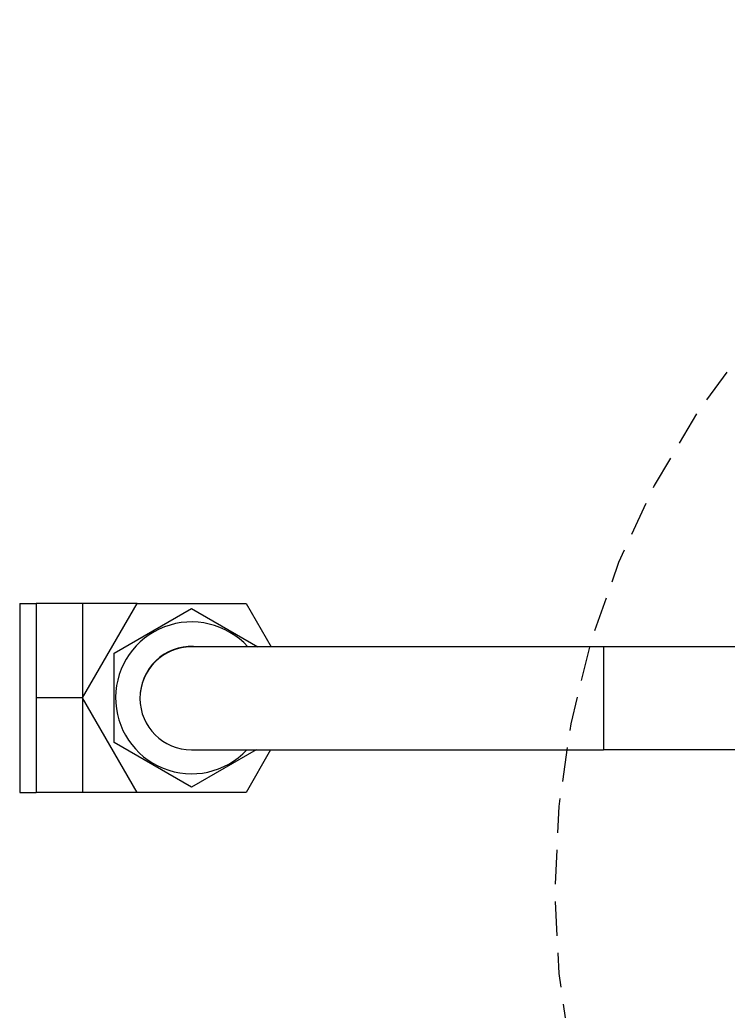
# Model space of a CAD drawing. Header units: inches. Extents: x -883 to 808, y -248 to 1051.
# Drawn here: x -417.59 to -412.44, y 735.03 to 742.25 of the extents above; entities that cross this region are included whole.
import ezdxf

# ---------------------------------------------------------------- set-up
doc = ezdxf.new("R2010")
doc.units = ezdxf.units.IN
doc.header["$MEASUREMENT"] = 0
doc.linetypes.add('HIDDEN', pattern=[0.375, 0.25, -0.125])
doc.layers.get('0').update_dxf_attribs({"linetype": 'CONTINUOUS'})
doc.layers.add('EQUIPMENT - COMPRESSORS', color=41, linetype='CONTINUOUS')
doc.layers.add('P-HSS', color=6, linetype='CONTINUOUS')

# ---------------------------------------------------------------- blocks, each defined once
blk = doc.blocks.new('A$Cb802d3fd')
for p, q in [((97.9654, 35.111), (96.5902, 35.111)), ((96.5902, 35.111), (96.5902, 34.9929)), ((97.9654, 35.111), (97.9654, 34.9929)), ((96.934, 34.9929), (96.5902, 34.9929)), ((96.5902, 34.6558), (96.5902, 34.9929)), ((97.2778, 34.9929), (96.934, 34.9929)), ((97.6216, 34.9929), (97.2778, 34.9929)), ((97.2778, 34.6558), (97.2778, 34.9929)), ((97.9654, 34.9929), (97.6216, 34.9929)), ((97.9654, 34.6558), (97.9654, 34.9929)), ((97.2778, 34.6558), (96.5902, 34.6558)), ((96.5902, 34.258), (96.5902, 34.6558)), ((96.5902, 34.258), (97.2778, 34.655)), ((97.9654, 34.6558), (97.2778, 34.6558)), ((97.2778, 34.655), (97.2778, 34.6558)), ((97.2778, 34.655), (97.9654, 34.258)), ((97.9654, 34.258), (97.9654, 34.6558)), ((96.6283, 33.861), (96.953, 34.4235)), ((96.953, 34.4235), (97.6026, 34.4235)), ((97.6026, 34.4235), (97.9273, 33.861)), ((96.5902, 33.464), (96.5902, 34.258)), ((97.9654, 34.258), (97.9654, 33.464)), ((96.8992, 33.3918), (96.6283, 33.861)), ((96.8992, 33.8614), (96.8992, 30.8614)), ((97.6492, 30.8614), (97.6492, 33.8614)), ((97.9273, 33.861), (97.6492, 33.3792)), ((96.8992, 33.2856), (96.5902, 33.464)), ((97.9654, 33.464), (97.6492, 33.2814)), ((97.6492, 30.8614), (96.8992, 30.8614)), ((96.8992, 28.7635), (96.8992, 30.8614)), ((97.6492, 28.7635), (97.6492, 30.8614))]:
    blk.add_line(p, q)
for centre, radius, start, end in [((97.2778, 33.861), 0.5525, 312.23368, 226.74), ((97.2742, 33.8614), 0.375, 0, 180), ((97.2778, 33.861), 0.375, 352.01716, 84.21687)]:
    blk.add_arc(centre, radius, start, end)

msp = doc.modelspace()

# ---------------------------------------------------------------- linework, layer by layer
at = {"layer": 'P-HSS', "color": 8, "linetype": 'HIDDEN'}
msp.add_arc((-407.36719, 735.9149), 6.3325, 45, 225, dxfattribs=at)

# ---------------------------------------------------------------- block references
at = {"layer": 'EQUIPMENT - COMPRESSORS', "rotation": 89.99999999999999}
msp.add_blockref('A$Cb802d3fd', (-382.48269, 640.03559), dxfattribs=at)

doc.saveas('drawing.dxf')
